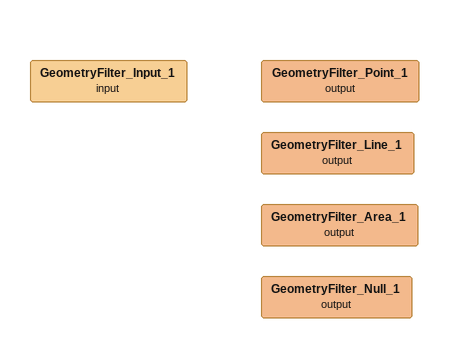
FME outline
GeometryFilter_Input_1 (input)
GeometryFilter_Point_1 (output)
GeometryFilter_Line_1 (output)
GeometryFilter_Area_1 (output)
GeometryFilter_Null_1 (output)
